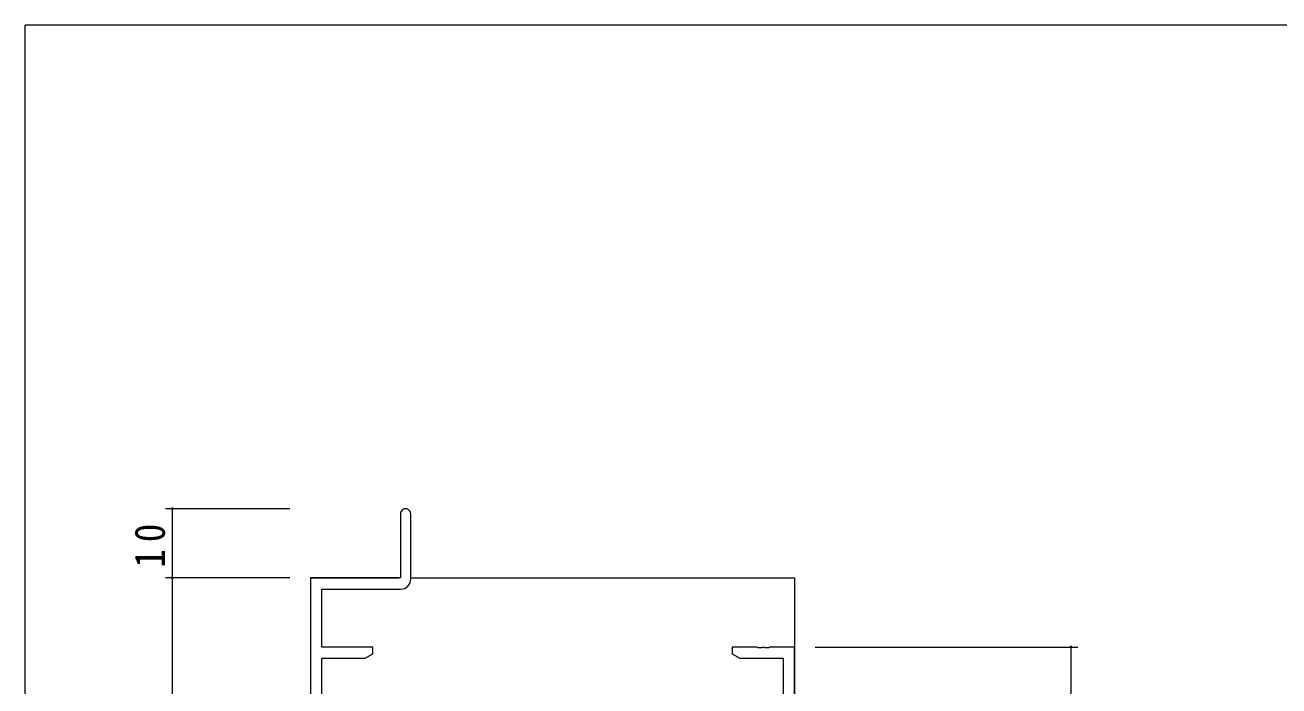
# Model space of a CAD drawing. Units: millimetres on the paper. Extents: x -397 to 397, y -282 to 282.
# Drawn here: x -393.9 to -212.5, y 183.7 to 279.3 of the extents above; entities that cross this region are included whole.
import ezdxf

# ---------------------------------------------------------------- set-up
doc = ezdxf.new("R2010")
doc.units = ezdxf.units.MM
for name, color, linetype, lineweight in [('0-1_YKK_ZWAK', 7, 'Continuous', 18), ('0-3_YKK_11', 7, 'Continuous', 18), ('0-4_YKK_12', 2, 'Continuous', 18), ('0-6_YKK_D', 6, 'Continuous', 18)]:
    doc.layers.add(name, color=color, linetype=linetype, lineweight=lineweight)
doc.styles.add('ＭＳ ゴシック', font='')
doc.styles.get('ＭＳ ゴシック').set_extended_font_data('MS Gothic')

msp = doc.modelspace()

# ---------------------------------------------------------------- linework, layer by layer
at = {"layer": '0-1_YKK_ZWAK'}
for p in [(-393.908, -245.7), (376.092, 279.3)]:
    msp.add_line(p, (-393.908, 279.3), dxfattribs=at)
at = {"layer": '0-3_YKK_11'}
for p, q in [((-339.605, 208.55), (-339.605, 199.3)), ((-338.105, 199.17), (-338.105, 208.55)), ((-352.605, 199.3), (-352.605, 159.3)), ((-339.605, 199.3), (-352.605, 199.3)), ((-350.975, 197.67), (-339.605, 197.67)), ((-350.975, 189.3), (-350.975, 197.67)), ((-343.605, 189.3), (-350.975, 189.3)), ((-343.605, 188.3), (-343.605, 189.3)), ((-291.605, 189.3), (-291.605, 188.3)), ((-288.063, 189.3), (-291.605, 189.3)), ((-287.88, 189.18), (-288.063, 189.3)), ((-287.33, 189.18), (-287.88, 189.18)), ((-287.147, 189.3), (-287.33, 189.18)), ((-287.063, 189.3), (-287.147, 189.3)), ((-286.88, 189.18), (-287.063, 189.3)), ((-286.33, 189.18), (-286.88, 189.18)), ((-286.147, 189.3), (-286.33, 189.18)), ((-282.605, 189.3), (-286.147, 189.3)), ((-282.605, 159.3), (-282.605, 189.3)), ((-350.975, 187.67), (-344.696, 187.67)), ((-350.975, 164.23), (-350.975, 187.67)), ((-344.696, 187.67), (-343.605, 188.3)), ((-291.605, 188.3), (-290.514, 187.67)), ((-290.514, 187.67), (-284.235, 187.67)), ((-284.235, 187.67), (-284.235, 160.93))]:
    msp.add_line(p, q, dxfattribs=at)
for centre, radius, start, end in [((-338.855, 208.55), 0.75, 359.99999, 180.00001), ((-339.605, 199.17), 1.5, 270.00001, 359.99999)]:
    msp.add_arc(centre, radius, start, end, dxfattribs=at)
at = {"layer": '0-4_YKK_12'}
for p, q in [((-352.605, 199.3), (-339.905, 199.3)), ((-352.605, 199.3), (-352.605, 157.763)), ((-338.105, 199.3), (-282.605, 199.3)), ((-282.605, 199.3), (-282.605, -0.7))]:
    msp.add_line(p, q, dxfattribs=at)
at = {"layer": '0-6_YKK_D'}
for p, q in [((-355.605, 209.3), (-373.605, 209.3)), ((-372.605, 199.3), (-372.605, 209.3)), ((-355.605, 199.3), (-373.605, 199.3)), ((-355.605, 199.3), (-373.605, 199.3)), ((-372.605, 159.3), (-372.605, 199.3)), ((-279.605, 189.3), (-241.605, 189.3)), ((-242.605, 189.3), (-242.605, 159.3))]:
    msp.add_line(p, q, dxfattribs=at)
for centre, start, end in [((-372.605, 209.3), 90, 270), ((-372.605, 209.3), 270, 90), ((-372.605, 199.3), 90, 270), ((-372.605, 199.3), 90, 270), ((-372.605, 199.3), 270, 90), ((-372.605, 199.3), 270, 90), ((-242.605, 189.3), 90, 270), ((-242.605, 189.3), 270, 90)]:
    msp.add_arc(centre, 0.106, start, end, dxfattribs=at)

# ---------------------------------------------------------------- texts
at = {"layer": '0-6_YKK_D', "color": 7, "insert": (-373.605, 200.78), "char_height": 4.399, "attachment_point": 7, "rotation": 90, "style": 'ＭＳ ゴシック'}
msp.add_mtext('\\T1.37;\\W0.9;10', dxfattribs=at)

doc.saveas('drawing.dxf')
